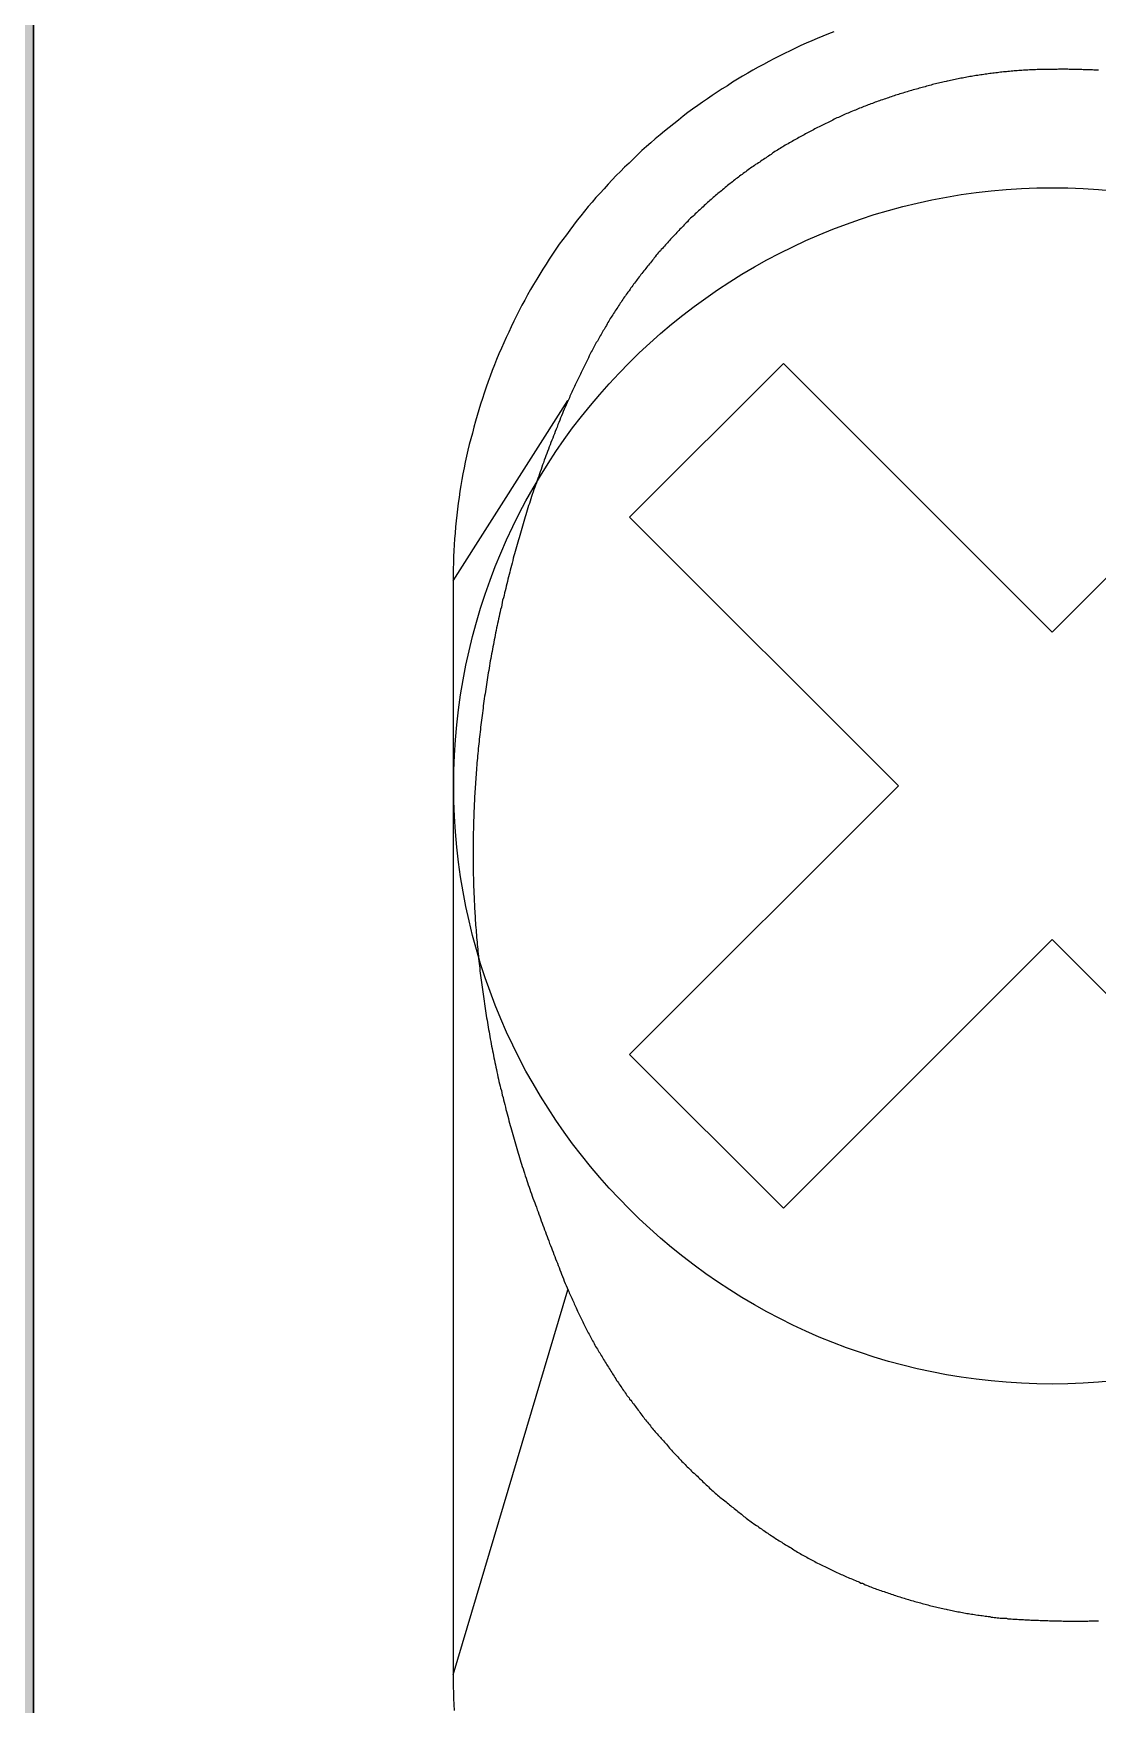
# Model space of a CAD drawing. Header units: millimetres. Extents: x 691 to 18605, y 670 to 10026.
# Drawn here: x 13514.71 to 13527, y 9720.45 to 9739.77 of the extents above; entities that cross this region are included whole.
import ezdxf

# ---------------------------------------------------------------- set-up
doc = ezdxf.new("R2010")
doc.units = ezdxf.units.MM

# ---------------------------------------------------------------- blocks, each defined once
blk = doc.blocks.new('BORNERA TIERRA')
at = {"true_color": 0x636466}
h = blk.add_hatch(color=251, dxfattribs=at)
h.dxf.hatch_style = 1
h.paths.add_polyline_path([(5, 0), (0, 0), (0, -3.3), (5, -3.3)])
h.paths.add_polyline_path([(5, -4.5579), (0, -4.5579), (0, -8.5394), (5, -8.5394)])
h.paths.add_polyline_path([(5, -9.4515), (0, -9.4515), (0, -11.0939, -0.414214), (3.7561, -14.85, -0.414214), (0, -18.6061), (0, -22.11), (4.29, -22.11), (4.29, -30.69), (0, -30.69), (0, -34.1939, -0.414214), (3.7561, -37.95, -0.414214), (0, -41.7061), (0, -43.3485), (5, -43.3485)])
h.paths.add_polyline_path([(5, -44.2606), (0, -44.2606), (0, -48.2421), (5, -48.2421)])
h.paths.add_polyline_path([(5, -49.5), (0, -49.5), (0, -52.8), (5, -52.8)])
at = {"color": 250, "linetype": 'Continuous'}
blk.add_line((5, 0), (5, -52.8), dxfattribs=at)
blk = doc.blocks.new('FRENO DE BORNERA')
at = {"color": 251, "linetype": 'Continuous', "true_color": 0x636466}
for p, q in [((-2.3527, -28.4936), (-1.9017, -27.7852)), ((-2.3527, -32.7917), (-1.9017, -31.2802))]:
    blk.add_line(p, q, dxfattribs=at)
at = {"color": 9, "linetype": 'Continuous', "true_color": 0xc7c8ca}
blk.add_line((-2.3527, -28.4936), (-2.3527, -32.7917), dxfattribs=at)
blk.add_lwpolyline([(-4, 0), (4, 0), (4, -45), (-4, -45)], close=True, dxfattribs=at)
at = {"color": 9, "true_color": 0xc7c8ca}
for points in [[(-2.3523, -32.7911), (-2.3523, -32.8149), (-2.3523, -32.8387), (-2.3509, -32.8625), (-2.3509, -32.885), (-2.3496, -32.9088), (-2.3483, -32.9326)], [(-0.8578, -26.3373), (-0.879, -26.3452), (-0.9015, -26.3545), (-0.9226, -26.3637), (-0.9438, -26.373), (-0.9663, -26.3823), (-0.9874, -26.3915), (-1.0086, -26.4021), (-1.0298, -26.4114), (-1.0509, -26.4219), (-1.0721, -26.4325), (-1.0932, -26.4431), (-1.1131, -26.4537), (-1.1342, -26.4656), (-1.1554, -26.4762), (-1.1752, -26.4881), (-1.1951, -26.5), (-1.2162, -26.5119), (-1.2361, -26.5238), (-1.2559, -26.5357), (-1.2757, -26.5489), (-1.2956, -26.5608), (-1.3154, -26.574), (-1.3353, -26.5873), (-1.3538, -26.6005), (-1.3736, -26.6137), (-1.3921, -26.6269), (-1.412, -26.6415), (-1.4305, -26.6547), (-1.449, -26.6692), (-1.4675, -26.6838), (-1.486, -26.6983), (-1.5045, -26.7129), (-1.5231, -26.7274), (-1.5402, -26.742), (-1.5588, -26.7579), (-1.576, -26.7737), (-1.5931, -26.7883), (-1.6117, -26.8041), (-1.6289, -26.82), (-1.6447, -26.8359), (-1.6619, -26.8531), (-1.6791, -26.8689), (-1.695, -26.8861), (-1.7122, -26.902), (-1.728, -26.9192), (-1.7439, -26.9364), (-1.7598, -26.9536), (-1.7756, -26.9708), (-1.7915, -26.988), (-1.8061, -27.0065), (-1.8219, -27.0237), (-1.8365, -27.0422), (-1.851, -27.0607), (-1.8656, -27.0779), (-1.8801, -27.0964), (-1.8947, -27.1163), (-1.9079, -27.1348), (-1.9211, -27.1533), (-1.9357, -27.1718), (-1.9489, -27.1916), (-1.9621, -27.2115), (-1.9753, -27.23), (-1.9872, -27.2498), (-2.0005, -27.2697), (-2.0124, -27.2895), (-2.0243, -27.3093), (-2.0362, -27.3305), (-2.0481, -27.3503), (-2.06, -27.3702), (-2.0706, -27.3913), (-2.0825, -27.4112), (-2.093, -27.4323), (-2.1036, -27.4535), (-2.1142, -27.4746), (-2.1248, -27.4958), (-2.134, -27.517), (-2.1446, -27.5381), (-2.1539, -27.5593), (-2.1631, -27.5804), (-2.1724, -27.6029), (-2.1817, -27.6241), (-2.1896, -27.6453), (-2.1988, -27.6677), (-2.2068, -27.6902), (-2.2147, -27.7114), (-2.2227, -27.7339), (-2.2306, -27.7563), (-2.2372, -27.7775), (-2.2451, -27.8), (-2.2517, -27.8225), (-2.2584, -27.8449), (-2.265, -27.8674), (-2.2716, -27.8899), (-2.2769, -27.9137), (-2.2835, -27.9362), (-2.2888, -27.9587), (-2.2941, -27.9812), (-2.2994, -28.005), (-2.3046, -28.0275), (-2.3086, -28.0499), (-2.3139, -28.0737), (-2.3179, -28.0962), (-2.3218, -28.12), (-2.3258, -28.1425), (-2.3285, -28.1663), (-2.3324, -28.1888), (-2.3351, -28.2126), (-2.3377, -28.2364), (-2.3404, -28.2589), (-2.343, -28.2827), (-2.3443, -28.3065), (-2.347, -28.329), (-2.3483, -28.3528), (-2.3496, -28.3766), (-2.3509, -28.3991), (-2.3509, -28.4229), (-2.3523, -28.4467), (-2.3523, -28.4705), (-2.3523, -28.493)]]:
    blk.add_lwpolyline(points, dxfattribs=at)
at = {"color": 252, "true_color": 0x939598}
blk.add_lwpolyline([(0, -29.9036), (1.0556, -30.9592), (1.6594, -30.3554), (0.6038, -29.2998), (1.6594, -28.2442), (1.0556, -27.6405), (0, -28.6961), (-1.0556, -27.6405), (-1.6594, -28.2442), (-0.6038, -29.2998), (-1.6594, -30.3554), (-1.0556, -30.9592)], close=True, dxfattribs=at)
at = {"color": 251, "true_color": 0x636466}
for points in [[(0.0613, -26.4841, 0), (0.0547, -26.4841, 0), (0.0494, -26.4841, 0), (0.0428, -26.4841, 0), (0.0362, -26.4841, 0), (0.0309, -26.4841, 0), (0.0243, -26.4841, 0), (0.019, -26.4854, 0), (0.0124, -26.4854, 0), (0.0071, -26.4854, 0), (0.0005, -26.4854, 0), (-0.0048, -26.4854, 0), (-0.0114, -26.4854, 0), (-0.018, -26.4854, 0), (-0.0233, -26.4854, 0), (-0.0299, -26.4854, 0), (-0.0352, -26.4854, 0), (-0.0419, -26.4854, 0), (-0.0471, -26.4854, 0), (-0.0538, -26.4854, 0), (-0.059, -26.4854, 0), (-0.0657, -26.4867, 0), (-0.0723, -26.4867, 0), (-0.0776, -26.4867, 0), (-0.0842, -26.4867, 0), (-0.0895, -26.4867, 0), (-0.0961, -26.4881, 0), (-0.1014, -26.4881, 0), (-0.108, -26.4881, 0), (-0.1133, -26.4881, 0), (-0.1199, -26.4894, 0), (-0.1252, -26.4894, 0), (-0.1318, -26.4894, 0), (-0.1384, -26.4907, 0), (-0.1437, -26.4907, 0), (-0.1503, -26.4907, 0), (-0.1556, -26.492, 0), (-0.1622, -26.492, 0), (-0.1675, -26.4934, 0), (-0.1741, -26.4934, 0), (-0.1794, -26.4947, 0), (-0.186, -26.4947, 0), (-0.1913, -26.4947, 0), (-0.1979, -26.496, 0), (-0.2032, -26.496, 0), (-0.2098, -26.4973, 0), (-0.2151, -26.4986, 0), (-0.2217, -26.4986, 0), (-0.2283, -26.5, 0), (-0.2336, -26.5, 0), (-0.2402, -26.5013, 0), (-0.2455, -26.5013, 0), (-0.2521, -26.5026, 0), (-0.2574, -26.5039, 0), (-0.264, -26.5039, 0), (-0.2693, -26.5053, 0), (-0.2759, -26.5066, 0), (-0.2812, -26.5066, 0), (-0.2878, -26.5079, 0), (-0.2931, -26.5092, 0), (-0.2997, -26.5092, 0), (-0.305, -26.5105, 0), (-0.3116, -26.5119, 0), (-0.3169, -26.5132, 0), (-0.3235, -26.5132, 0), (-0.3288, -26.5145, 0), (-0.3354, -26.5158, 0), (-0.3407, -26.5172, 0), (-0.3473, -26.5185, 0), (-0.3526, -26.5198, 0), (-0.3593, -26.5198, 0), (-0.3645, -26.5211, 0), (-0.3698, -26.5224, 0), (-0.3764, -26.5238, 0), (-0.3817, -26.5251, 0), (-0.3883, -26.5264, 0), (-0.3936, -26.5277, 0), (-0.4002, -26.5291, 0), (-0.4055, -26.5304, 0), (-0.4122, -26.5317, 0), (-0.4174, -26.533, 0), (-0.4241, -26.5344, 0), (-0.4293, -26.5357, 0), (-0.4346, -26.537, 0), (-0.4412, -26.5383, 0), (-0.4465, -26.5396, 0), (-0.4531, -26.541, 0), (-0.4584, -26.5423, 0), (-0.4651, -26.5436, 0), (-0.4703, -26.5449, 0), (-0.4756, -26.5463, 0), (-0.4822, -26.5476, 0), (-0.4875, -26.5489, 0), (-0.4941, -26.5502, 0), (-0.4994, -26.5529, 0), (-0.506, -26.5542, 0), (-0.5113, -26.5555, 0), (-0.5166, -26.5568, 0), (-0.5232, -26.5582, 0), (-0.5285, -26.5608, 0), (-0.5338, -26.5621, 0), (-0.5404, -26.5634, 0), (-0.5457, -26.5648, 0), (-0.5523, -26.5674, 0), (-0.5576, -26.5687, 0), (-0.5629, -26.5701, 0), (-0.5695, -26.5727, 0), (-0.5748, -26.574, 0), (-0.5801, -26.5753, 0), (-0.5867, -26.578, 0), (-0.592, -26.5793, 0), (-0.5986, -26.5806, 0), (-0.6039, -26.5833, 0), (-0.6092, -26.5846, 0), (-0.6158, -26.5859, 0), (-0.6211, -26.5886, 0), (-0.6264, -26.5899, 0), (-0.633, -26.5925, 0), (-0.6383, -26.5939, 0), (-0.6436, -26.5965, 0), (-0.6489, -26.5978, 0), (-0.6555, -26.6005, 0), (-0.6608, -26.6018, 0), (-0.6661, -26.6044, 0), (-0.6727, -26.6058, 0), (-0.678, -26.6084, 0), (-0.6833, -26.6097, 0), (-0.6899, -26.6124, 0), (-0.6952, -26.6137, 0), (-0.7005, -26.6163, 0), (-0.7057, -26.619, 0), (-0.7124, -26.6203, 0), (-0.7176, -26.623, 0), (-0.7229, -26.6243, 0), (-0.7282, -26.6269, 0), (-0.7348, -26.6296, 0), (-0.7401, -26.6309, 0), (-0.7454, -26.6335, 0), (-0.7507, -26.6362, 0), (-0.7573, -26.6375, 0), (-0.7626, -26.6402, 0), (-0.7679, -26.6428, 0), (-0.7732, -26.6454, 0), (-0.7785, -26.6468, 0), (-0.7851, -26.6494, 0), (-0.7904, -26.6521, 0), (-0.7957, -26.6547, 0), (-0.801, -26.6573, 0), (-0.8063, -26.6587, 0), (-0.8129, -26.6613, 0), (-0.8182, -26.664, 0), (-0.8234, -26.6666, 0), (-0.8287, -26.6692, 0), (-0.834, -26.6719, 0), (-0.8393, -26.6745, 0), (-0.8459, -26.6759, 0), (-0.8512, -26.6785, 0), (-0.8565, -26.6811, 0), (-0.8618, -26.6838, 0), (-0.8671, -26.6864, 0), (-0.8724, -26.6891, 0), (-0.8777, -26.6917, 0), (-0.883, -26.6944, 0), (-0.8896, -26.697, 0), (-0.8949, -26.6997, 0), (-0.9002, -26.7023, 0), (-0.9054, -26.705, 0), (-0.9107, -26.7076, 0), (-0.916, -26.7102, 0), (-0.9213, -26.7129, 0), (-0.9266, -26.7155, 0), (-0.9319, -26.7182, 0), (-0.9372, -26.7221, 0), (-0.9425, -26.7248, 0), (-0.9478, -26.7274, 0), (-0.9531, -26.7301, 0), (-0.9583, -26.7327, 0), (-0.9636, -26.7354, 0), (-0.9689, -26.738, 0), (-0.9742, -26.742, 0), (-0.9795, -26.7446, 0), (-0.9848, -26.7473, 0), (-0.9901, -26.7499, 0), (-0.9954, -26.7526, 0), (-1.0007, -26.7565, 0), (-1.006, -26.7592, 0), (-1.0112, -26.7618, 0), (-1.0165, -26.7645, 0), (-1.0218, -26.7684, 0), (-1.0271, -26.7711, 0), (-1.0324, -26.7737, 0), (-1.0377, -26.7777, 0), (-1.043, -26.7803, 0), (-1.0483, -26.783, 0), (-1.0536, -26.7869, 0), (-1.0575, -26.7896, 0), (-1.0628, -26.7922, 0), (-1.0681, -26.7962, 0), (-1.0734, -26.7989, 0), (-1.0787, -26.8028, 0), (-1.084, -26.8055, 0), (-1.0893, -26.8081, 0), (-1.0946, -26.8121, 0), (-1.0985, -26.8147, 0), (-1.1038, -26.8187, 0), (-1.1091, -26.8213, 0), (-1.1144, -26.8253, 0), (-1.1197, -26.8279, 0), (-1.1237, -26.8319, 0), (-1.1289, -26.8346, 0), (-1.1342, -26.8385, 0), (-1.1395, -26.8412, 0), (-1.1448, -26.8451, 0), (-1.1488, -26.8491, 0), (-1.1541, -26.8518, 0), (-1.1594, -26.8557, 0), (-1.1647, -26.8584, 0), (-1.1686, -26.8623, 0), (-1.1739, -26.8663, 0), (-1.1792, -26.8689, 0), (-1.1845, -26.8729, 0), (-1.1885, -26.8756, 0), (-1.1937, -26.8795, 0), (-1.199, -26.8835, 0), (-1.203, -26.8875, 0), (-1.2083, -26.8901, 0), (-1.2136, -26.8941, 0), (-1.2176, -26.898, 0), (-1.2228, -26.9007, 0), (-1.2281, -26.9047, 0), (-1.2321, -26.9086, 0), (-1.2374, -26.9126, 0), (-1.2427, -26.9152, 0), (-1.2466, -26.9192, 0), (-1.2519, -26.9232, 0), (-1.2559, -26.9271, 0), (-1.2612, -26.9311, 0), (-1.2652, -26.9337, 0), (-1.2705, -26.9377, 0), (-1.2757, -26.9417, 0), (-1.2797, -26.9456, 0), (-1.285, -26.9496, 0), (-1.289, -26.9536, 0), (-1.2943, -26.9576, 0), (-1.2982, -26.9615, 0), (-1.3035, -26.9655, 0), (-1.3075, -26.9681, 0), (-1.3128, -26.9721, 0), (-1.3167, -26.9761, 0), (-1.322, -26.98, 0), (-1.326, -26.984, 0), (-1.3313, -26.988, 0), (-1.3353, -26.9919, 0), (-1.3392, -26.9959, 0), (-1.3445, -26.9999, 0), (-1.3485, -27.0038, 0), (-1.3538, -27.0078, 0), (-1.3577, -27.0118, 0), (-1.3617, -27.0157, 0), (-1.367, -27.0197, 0), (-1.371, -27.025, 0), (-1.3763, -27.029, 0), (-1.3802, -27.0329, 0), (-1.3842, -27.0369, 0), (-1.3895, -27.0409, 0), (-1.3934, -27.0448, 0), (-1.3974, -27.0488, 0), (-1.4027, -27.0528, 0), (-1.4067, -27.0581, 0), (-1.4106, -27.062, 0), (-1.4146, -27.066, 0), (-1.4199, -27.07, 0), (-1.4239, -27.0739, 0), (-1.4278, -27.0779, 0), (-1.4318, -27.0832, 0), (-1.4371, -27.0872, 0), (-1.4411, -27.0911, 0), (-1.445, -27.0951, 0), (-1.449, -27.1004, 0), (-1.453, -27.1043, 0), (-1.4569, -27.1083, 0), (-1.4622, -27.1123, 0), (-1.4662, -27.1176, 0), (-1.4702, -27.1215, 0), (-1.4741, -27.1255, 0), (-1.4781, -27.1308, 0), (-1.4821, -27.1348, 0), (-1.486, -27.1387, 0), (-1.4913, -27.144, 0), (-1.4953, -27.148, 0), (-1.4992, -27.152, 0), (-1.5032, -27.1572, 0), (-1.5072, -27.1612, 0), (-1.5111, -27.1665, 0), (-1.5151, -27.1705, 0), (-1.5191, -27.1744, 0), (-1.5231, -27.1797, 0), (-1.527, -27.1837, 0), (-1.531, -27.189, 0), (-1.535, -27.193, 0), (-1.5389, -27.1982, 0), (-1.5429, -27.2022, 0), (-1.5469, -27.2062, 0), (-1.5508, -27.2115, 0), (-1.5548, -27.2154, 0), (-1.5588, -27.2207, 0), (-1.5627, -27.2247, 0), (-1.5654, -27.23, 0), (-1.5693, -27.234, 0), (-1.5733, -27.2392, 0), (-1.5773, -27.2445, 0), (-1.5812, -27.2485, 0), (-1.5852, -27.2538, 0), (-1.5892, -27.2578, 0), (-1.5931, -27.263, 0), (-1.5958, -27.267, 0), (-1.5998, -27.2723, 0), (-1.6037, -27.2763, 0), (-1.6077, -27.2816, 0), (-1.6117, -27.2869, 0), (-1.6156, -27.2908, 0), (-1.6183, -27.2961, 0), (-1.6222, -27.3001, 0), (-1.6262, -27.3054, 0), (-1.6302, -27.3107, 0), (-1.6328, -27.3146, 0), (-1.6368, -27.3199, 0), (-1.6408, -27.3252, 0), (-1.6447, -27.3292, 0), (-1.6474, -27.3345, 0), (-1.6513, -27.3398, 0), (-1.6553, -27.3437, 0), (-1.6579, -27.349, 0), (-1.6619, -27.3543, 0), (-1.6659, -27.3596, 0), (-1.6685, -27.3636, 0), (-1.6725, -27.3688, 0), (-1.6751, -27.3741, 0), (-1.6791, -27.3781, 0), (-1.6831, -27.3834, 0), (-1.6857, -27.3887, 0), (-1.6897, -27.394, 0), (-1.6923, -27.3993, 0), (-1.6963, -27.4032, 0), (-1.6989, -27.4085, 0), (-1.7029, -27.4138, 0), (-1.7056, -27.4191, 0), (-1.7095, -27.4244, 0), (-1.7122, -27.4284, 0), (-1.7161, -27.4337, 0), (-1.7188, -27.4389, 0), (-1.7227, -27.4442, 0), (-1.7254, -27.4495, 0), (-1.7294, -27.4548, 0), (-1.732, -27.4588, 0), (-1.736, -27.4641, 0), (-1.7386, -27.4694, 0), (-1.7413, -27.4746, 0), (-1.7452, -27.4799, 0), (-1.7479, -27.4852, 0), (-1.7505, -27.4905, 0), (-1.7545, -27.4958, 0), (-1.7571, -27.5011, 0), (-1.7598, -27.5064, 0), (-1.7637, -27.5104, 0), (-1.7664, -27.5156, 0), (-1.769, -27.5209, 0), (-1.7717, -27.5262, 0), (-1.7756, -27.5315, 0), (-1.7783, -27.5368, 0), (-1.7809, -27.5421, 0), (-1.7836, -27.5474, 0), (-1.7862, -27.5527, 0), (-1.7902, -27.558, 0), (-1.7928, -27.5633, 0), (-1.7955, -27.5685, 0), (-1.7981, -27.5738, 0), (-1.8008, -27.5791, 0), (-1.8034, -27.5844, 0), (-1.8061, -27.5897, 0), (-1.81, -27.595, 0), (-1.8127, -27.6003, 0), (-1.8153, -27.6056, 0), (-1.818, -27.6109, 0), (-1.8206, -27.6175, 0), (-1.8233, -27.6228, 0), (-1.8259, -27.6281, 0), (-1.8285, -27.6333, 0), (-1.8312, -27.6386, 0), (-1.8338, -27.6439, 0), (-1.8365, -27.6492, 0), (-1.8391, -27.6545, 0), (-1.8418, -27.6598, 0), (-1.8444, -27.6651, 0), (-1.8471, -27.6704, 0), (-1.8497, -27.6757, 0), (-1.8524, -27.6823, 0), (-1.855, -27.6876, 0), (-1.8576, -27.6929, 0), (-1.8603, -27.6982, 0), (-1.8629, -27.7034, 0), (-1.8656, -27.7087, 0), (-1.8682, -27.714, 0), (-1.8709, -27.7193, 0), (-1.8735, -27.7246, 0), (-1.8762, -27.7312, 0), (-1.8788, -27.7365, 0), (-1.8814, -27.7418, 0), (-1.8841, -27.7471, 0), (-1.8867, -27.7524, 0), (-1.8894, -27.7577, 0), (-1.892, -27.763, 0), (-1.8947, -27.7682, 0), (-1.896, -27.7749, 0), (-1.8986, -27.7801, 0), (-1.9013, -27.7854, 0)], [(0.1817, -26.4881, 0), (0.175, -26.4881, 0), (0.1697, -26.4881, 0), (0.1631, -26.4881, 0), (0.1578, -26.4867, 0), (0.1512, -26.4867, 0), (0.1459, -26.4867, 0), (0.1393, -26.4867, 0), (0.1327, -26.4867, 0), (0.1274, -26.4867, 0), (0.1208, -26.4867, 0), (0.1155, -26.4854, 0), (0.1089, -26.4854, 0), (0.1036, -26.4854, 0), (0.097, -26.4854, 0), (0.0904, -26.4854, 0), (0.0851, -26.4854, 0), (0.0785, -26.4854, 0), (0.0732, -26.4854, 0), (0.0666, -26.4854, 0), (0.0613, -26.4841, 0)], [(-1.9013, -27.7854, 0), (-1.9053, -27.7934, 0), (-1.9092, -27.8026, 0), (-1.9119, -27.8119, 0), (-1.9158, -27.8198, 0), (-1.9198, -27.8291, 0), (-1.9224, -27.837, 0), (-1.9264, -27.8463, 0), (-1.9304, -27.8542, 0), (-1.933, -27.8635, 0), (-1.937, -27.8727, 0), (-1.941, -27.8807, 0), (-1.9436, -27.8899, 0), (-1.9476, -27.8978, 0), (-1.9515, -27.9071, 0), (-1.9542, -27.9164, 0), (-1.9582, -27.9243, 0), (-1.9608, -27.9336, 0), (-1.9648, -27.9415, 0), (-1.9687, -27.9507, 0), (-1.9714, -27.96, 0), (-1.9753, -27.9679, 0), (-1.978, -27.9772, 0), (-1.982, -27.9865, 0), (-1.9846, -27.9944, 0), (-1.9886, -28.0036, 0), (-1.9912, -28.0116, 0), (-1.9952, -28.0208, 0), (-1.9978, -28.0301, 0), (-2.0018, -28.038, 0), (-2.0044, -28.0473, 0), (-2.0071, -28.0565, 0), (-2.0111, -28.0658, 0), (-2.0137, -28.0737, 0), (-2.0163, -28.083, 0), (-2.0203, -28.0923, 0), (-2.023, -28.1002, 0), (-2.0256, -28.1094, 0), (-2.0296, -28.1187, 0), (-2.0322, -28.1266, 0), (-2.0349, -28.1359, 0), (-2.0375, -28.1452, 0), (-2.0415, -28.1544, 0), (-2.0441, -28.1623, 0), (-2.0468, -28.1716, 0), (-2.0494, -28.1809, 0), (-2.0521, -28.1901, 0), (-2.056, -28.1981, 0), (-2.0587, -28.2073, 0), (-2.0613, -28.2166, 0), (-2.064, -28.2258, 0), (-2.0666, -28.2351, 0), (-2.0692, -28.243, 0), (-2.0719, -28.2523, 0), (-2.0745, -28.2615, 0), (-2.0772, -28.2708, 0), (-2.0798, -28.2801, 0), (-2.0825, -28.288, 0), (-2.0851, -28.2972, 0), (-2.0878, -28.3065, 0), (-2.0904, -28.3158, 0), (-2.093, -28.325, 0), (-2.0957, -28.333, 0), (-2.0983, -28.3422, 0), (-2.101, -28.3515, 0), (-2.1036, -28.3607, 0), (-2.1063, -28.37, 0), (-2.1089, -28.3792, 0), (-2.1116, -28.3885, 0), (-2.1142, -28.3964, 0), (-2.1169, -28.4057, 0), (-2.1182, -28.4149, 0), (-2.1208, -28.4242, 0), (-2.1235, -28.4335, 0), (-2.1261, -28.4427, 0), (-2.1288, -28.452, 0), (-2.1301, -28.4599, 0), (-2.1327, -28.4692, 0), (-2.1354, -28.4784, 0), (-2.138, -28.4877, 0), (-2.1393, -28.4969, 0), (-2.142, -28.5062, 0), (-2.1446, -28.5155, 0), (-2.1459, -28.5247, 0), (-2.1486, -28.534, 0), (-2.1512, -28.5419, 0), (-2.1526, -28.5512, 0), (-2.1552, -28.5604, 0), (-2.1579, -28.5697, 0), (-2.1592, -28.5789, 0), (-2.1618, -28.5882, 0), (-2.1631, -28.5975, 0), (-2.1658, -28.6067, 0), (-2.1671, -28.616, 0), (-2.1698, -28.6252, 0), (-2.1711, -28.6345, 0), (-2.1737, -28.6437, 0), (-2.175, -28.653, 0), (-2.1777, -28.6623, 0), (-2.179, -28.6702, 0), (-2.1817, -28.6794, 0), (-2.183, -28.6887, 0), (-2.1856, -28.698, 0), (-2.1869, -28.7072, 0), (-2.1883, -28.7165, 0), (-2.1909, -28.7257, 0), (-2.1922, -28.735, 0), (-2.1936, -28.7442, 0), (-2.1962, -28.7535, 0), (-2.1975, -28.7628, 0), (-2.1988, -28.772, 0), (-2.2015, -28.7813, 0), (-2.2028, -28.7905, 0), (-2.2041, -28.7998, 0), (-2.2068, -28.8091, 0), (-2.2081, -28.8183, 0), (-2.2094, -28.8276, 0), (-2.2108, -28.8368, 0), (-2.2121, -28.8461, 0), (-2.2147, -28.8553, 0), (-2.216, -28.8646, 0), (-2.2174, -28.8739, 0), (-2.2187, -28.8831, 0), (-2.22, -28.8924, 0), (-2.2213, -28.9016, 0), (-2.2227, -28.9109, 0), (-2.224, -28.9201, 0), (-2.2253, -28.9294, 0), (-2.2266, -28.9387, 0), (-2.2293, -28.9479, 0), (-2.2306, -28.9572, 0), (-2.2319, -28.9664, 0), (-2.2332, -28.9757, 0), (-2.2346, -28.9849, 0), (-2.2346, -28.9942, 0), (-2.2359, -29.0035, 0), (-2.2372, -29.014, 0), (-2.2385, -29.0233, 0), (-2.2398, -29.0326, 0), (-2.2412, -29.0418, 0), (-2.2425, -29.0511, 0), (-2.2438, -29.0603, 0), (-2.2451, -29.0696, 0), (-2.2451, -29.0788, 0), (-2.2465, -29.0881, 0), (-2.2478, -29.0974, 0), (-2.2491, -29.1066, 0), (-2.2504, -29.1159, 0), (-2.2504, -29.1251, 0), (-2.2517, -29.1344, 0), (-2.2531, -29.1436, 0), (-2.2544, -29.1529, 0), (-2.2544, -29.1622, 0), (-2.2557, -29.1727, 0), (-2.257, -29.182, 0), (-2.257, -29.1913, 0), (-2.2584, -29.2005, 0), (-2.2597, -29.2098, 0), (-2.2597, -29.219, 0), (-2.261, -29.2283, 0), (-2.261, -29.2375, 0), (-2.2623, -29.2468, 0), (-2.2623, -29.2561, 0), (-2.2637, -29.2653, 0), (-2.2637, -29.2746, 0), (-2.265, -29.2838, 0), (-2.265, -29.2944, 0), (-2.2663, -29.3037, 0), (-2.2663, -29.3129, 0), (-2.2676, -29.3222, 0), (-2.2676, -29.3314, 0), (-2.2689, -29.3407, 0), (-2.2689, -29.35, 0), (-2.2689, -29.3592, 0), (-2.2703, -29.3685, 0), (-2.2703, -29.3777, 0), (-2.2703, -29.3883, 0), (-2.2716, -29.3976, 0), (-2.2716, -29.4068, 0), (-2.2716, -29.4161, 0), (-2.2716, -29.4253, 0), (-2.2729, -29.4346, 0), (-2.2729, -29.4439, 0), (-2.2729, -29.4531, 0), (-2.2729, -29.4624, 0), (-2.2729, -29.4716, 0), (-2.2742, -29.4822, 0), (-2.2742, -29.4915, 0), (-2.2742, -29.5007, 0), (-2.2742, -29.51, 0), (-2.2742, -29.5192, 0), (-2.2742, -29.5285, 0), (-2.2742, -29.5377, 0), (-2.2742, -29.547, 0), (-2.2742, -29.5563, 0), (-2.2742, -29.5655, 0), (-2.2742, -29.5761, 0), (-2.2742, -29.5854, 0), (-2.2742, -29.5946, 0), (-2.2742, -29.6039, 0), (-2.2742, -29.6131, 0), (-2.2742, -29.6224, 0), (-2.2742, -29.6316, 0), (-2.2742, -29.6409, 0), (-2.2742, -29.6502, 0), (-2.2729, -29.6607, 0), (-2.2729, -29.67, 0), (-2.2729, -29.6793, 0), (-2.2729, -29.6885, 0), (-2.2729, -29.6978, 0), (-2.2716, -29.707, 0), (-2.2716, -29.7163, 0), (-2.2716, -29.7255, 0), (-2.2703, -29.7348, 0), (-2.2703, -29.7441, 0), (-2.2703, -29.7546, 0), (-2.2689, -29.7639, 0), (-2.2689, -29.7732, 0), (-2.2689, -29.7824, 0), (-2.2676, -29.7917, 0), (-2.2676, -29.8009, 0), (-2.2663, -29.8102, 0), (-2.2663, -29.8194, 0), (-2.2663, -29.8287, 0), (-2.265, -29.838, 0), (-2.265, -29.8472, 0), (-2.2637, -29.8565, 0), (-2.2623, -29.8671, 0), (-2.2623, -29.8763, 0), (-2.261, -29.8856, 0), (-2.261, -29.8948, 0), (-2.2597, -29.9041, 0), (-2.2584, -29.9133, 0), (-2.2584, -29.9226, 0), (-2.257, -29.9319, 0), (-2.2557, -29.9411, 0), (-2.2557, -29.9504, 0), (-2.2544, -29.9596, 0), (-2.2531, -29.9689, 0), (-2.2531, -29.9781, 0), (-2.2517, -29.9887, 0), (-2.2504, -29.998, 0), (-2.2491, -30.0072, 0), (-2.2478, -30.0165, 0), (-2.2478, -30.0258, 0), (-2.2465, -30.035, 0), (-2.2451, -30.0443, 0), (-2.2438, -30.0535, 0), (-2.2425, -30.0628, 0), (-2.2412, -30.072, 0), (-2.2398, -30.0813, 0), (-2.2385, -30.0906, 0), (-2.2372, -30.0998, 0), (-2.2359, -30.1091, 0), (-2.2346, -30.1183, 0), (-2.2332, -30.1276, 0), (-2.2319, -30.1368, 0), (-2.2306, -30.1461, 0), (-2.2293, -30.1554, 0), (-2.2279, -30.1646, 0), (-2.2266, -30.1739, 0), (-2.2253, -30.1831, 0), (-2.224, -30.1924, 0), (-2.2227, -30.2016, 0), (-2.2213, -30.2109, 0), (-2.2187, -30.2202, 0), (-2.2174, -30.2294, 0), (-2.216, -30.2387, 0), (-2.2147, -30.2479, 0), (-2.2134, -30.2572, 0), (-2.2108, -30.2664, 0), (-2.2094, -30.2757, 0), (-2.2081, -30.285, 0), (-2.2068, -30.2942, 0), (-2.2041, -30.3035, 0), (-2.2028, -30.3127, 0), (-2.2015, -30.322, 0), (-2.1988, -30.3312, 0), (-2.1975, -30.3405, 0), (-2.1949, -30.3498, 0), (-2.1936, -30.359, 0), (-2.1922, -30.3683, 0), (-2.1896, -30.3775, 0), (-2.1883, -30.3868, 0), (-2.1856, -30.3961, 0), (-2.1843, -30.4053, 0), (-2.1817, -30.4146, 0), (-2.1803, -30.4238, 0), (-2.1777, -30.4331, 0), (-2.1764, -30.4423, 0), (-2.1737, -30.4516, 0), (-2.1724, -30.4609, 0), (-2.1698, -30.4701, 0), (-2.1671, -30.4794, 0), (-2.1658, -30.4873, 0), (-2.1631, -30.4966, 0), (-2.1618, -30.5058, 0), (-2.1592, -30.5151, 0), (-2.1565, -30.5243, 0), (-2.1552, -30.5336, 0), (-2.1526, -30.5428, 0), (-2.1499, -30.5521, 0), (-2.1473, -30.5614, 0), (-2.1459, -30.5706, 0), (-2.1433, -30.5786, 0), (-2.1407, -30.5878, 0), (-2.138, -30.5971, 0), (-2.1354, -30.6063, 0), (-2.134, -30.6156, 0), (-2.1314, -30.6248, 0), (-2.1288, -30.6341, 0), (-2.1261, -30.642, 0), (-2.1235, -30.6513, 0), (-2.1208, -30.6606, 0), (-2.1182, -30.6698, 0), (-2.1155, -30.6791, 0), (-2.1129, -30.6883, 0), (-2.1102, -30.6963, 0), (-2.1076, -30.7055, 0), (-2.105, -30.7148, 0), (-2.1023, -30.724, 0), (-2.0997, -30.7333, 0), (-2.097, -30.7425, 0), (-2.0944, -30.7505, 0), (-2.0917, -30.7597, 0), (-2.0891, -30.769, 0), (-2.0864, -30.7783, 0), (-2.0838, -30.7862, 0), (-2.0811, -30.7954, 0), (-2.0772, -30.8047, 0), (-2.0745, -30.814, 0), (-2.0719, -30.8219, 0), (-2.0692, -30.8312, 0), (-2.0653, -30.8404, 0), (-2.0626, -30.8497, 0), (-2.06, -30.8576, 0), (-2.0573, -30.8669, 0), (-2.0534, -30.8761, 0), (-2.0507, -30.8841, 0), (-2.0481, -30.8933, 0), (-2.0441, -30.9026, 0), (-2.0415, -30.9118, 0), (-2.0388, -30.9198, 0), (-2.0349, -30.929, 0), (-2.0322, -30.9383, 0), (-2.0296, -30.9462, 0), (-2.0256, -30.9555, 0), (-2.023, -30.9647, 0), (-2.019, -30.9727, 0), (-2.0163, -30.9819, 0), (-2.0124, -30.9912, 0), (-2.0097, -30.9991, 0), (-2.0071, -31.0084, 0), (-2.0031, -31.0176, 0), (-2.0005, -31.0256, 0), (-1.9965, -31.0348, 0), (-1.9939, -31.0441, 0), (-1.9899, -31.052, 0), (-1.9872, -31.0613, 0), (-1.9833, -31.0705, 0), (-1.9806, -31.0785, 0), (-1.9767, -31.0877, 0), (-1.974, -31.097, 0), (-1.9701, -31.1049, 0), (-1.9661, -31.1142, 0), (-1.9634, -31.1221, 0), (-1.9595, -31.1314, 0), (-1.9568, -31.1406, 0), (-1.9529, -31.1486, 0), (-1.9502, -31.1578, 0), (-1.9463, -31.1671, 0), (-1.9423, -31.175, 0), (-1.9396, -31.1843, 0), (-1.9357, -31.1922, 0), (-1.933, -31.2015, 0), (-1.9291, -31.2107, 0), (-1.9264, -31.2186, 0), (-1.9224, -31.2279, 0), (-1.9185, -31.2358, 0), (-1.9158, -31.2451, 0), (-1.9119, -31.2544, 0), (-1.9092, -31.2623, 0), (-1.9053, -31.2715, 0), (-1.9013, -31.2808, 0)], [(-1.9013, -31.2808, 0), (-1.8986, -31.2861, 0), (-1.8973, -31.2914, 0), (-1.8947, -31.2967, 0), (-1.892, -31.302, 0), (-1.8894, -31.3073, 0), (-1.8867, -31.3125, 0), (-1.8841, -31.3192, 0), (-1.8814, -31.3244, 0), (-1.8788, -31.3297, 0), (-1.8775, -31.335, 0), (-1.8748, -31.3403, 0), (-1.8722, -31.3456, 0), (-1.8695, -31.3509, 0), (-1.8669, -31.3575, 0), (-1.8643, -31.3628, 0), (-1.8616, -31.3681, 0), (-1.859, -31.3734, 0), (-1.8563, -31.3787, 0), (-1.8537, -31.384, 0), (-1.851, -31.3892, 0), (-1.8484, -31.3945, 0), (-1.8457, -31.3998, 0), (-1.8431, -31.4051, 0), (-1.8405, -31.4117, 0), (-1.8378, -31.417, 0), (-1.8352, -31.4223, 0), (-1.8325, -31.4276, 0), (-1.8299, -31.4329, 0), (-1.8272, -31.4382, 0), (-1.8246, -31.4435, 0), (-1.8219, -31.4488, 0), (-1.818, -31.4541, 0), (-1.8153, -31.4593, 0), (-1.8127, -31.4646, 0), (-1.81, -31.4699, 0), (-1.8074, -31.4752, 0), (-1.8047, -31.4805, 0), (-1.8008, -31.4858, 0), (-1.7981, -31.4911, 0), (-1.7955, -31.4964, 0), (-1.7928, -31.5017, 0), (-1.7889, -31.507, 0), (-1.7862, -31.5122, 0), (-1.7836, -31.5175, 0), (-1.7809, -31.5228, 0), (-1.777, -31.5268, 0), (-1.7743, -31.5321, 0), (-1.7717, -31.5374, 0), (-1.7677, -31.5427, 0), (-1.7651, -31.5479, 0), (-1.7624, -31.5532, 0), (-1.7585, -31.5585, 0), (-1.7558, -31.5638, 0), (-1.7518, -31.5691, 0), (-1.7492, -31.5744, 0), (-1.7466, -31.5784, 0), (-1.7426, -31.5837, 0), (-1.7399, -31.5889, 0), (-1.736, -31.5942, 0), (-1.7333, -31.5995, 0), (-1.7294, -31.6048, 0), (-1.7267, -31.6101, 0), (-1.7241, -31.6141, 0), (-1.7201, -31.6194, 0), (-1.7175, -31.6247, 0), (-1.7135, -31.6299, 0), (-1.7108, -31.6352, 0), (-1.7069, -31.6392, 0), (-1.7029, -31.6445, 0), (-1.7003, -31.6498, 0), (-1.6963, -31.6551, 0), (-1.6937, -31.659, 0), (-1.6897, -31.6643, 0), (-1.687, -31.6696, 0), (-1.6831, -31.6749, 0), (-1.6791, -31.6789, 0), (-1.6765, -31.6842, 0), (-1.6725, -31.6895, 0), (-1.6698, -31.6947, 0), (-1.6659, -31.6987, 0), (-1.6619, -31.704, 0), (-1.6593, -31.7093, 0), (-1.6553, -31.7133, 0), (-1.6513, -31.7186, 0), (-1.6487, -31.7238, 0), (-1.6447, -31.7278, 0), (-1.6408, -31.7331, 0), (-1.6368, -31.7384, 0), (-1.6341, -31.7424, 0), (-1.6302, -31.7476, 0), (-1.6262, -31.7529, 0), (-1.6222, -31.7569, 0), (-1.6196, -31.7622, 0), (-1.6156, -31.7662, 0), (-1.6117, -31.7715, 0), (-1.6077, -31.7767, 0), (-1.6037, -31.7807, 0), (-1.6011, -31.786, 0), (-1.5971, -31.79, 0), (-1.5931, -31.7953, 0), (-1.5892, -31.7992, 0), (-1.5852, -31.8045, 0), (-1.5812, -31.8085, 0), (-1.5773, -31.8138, 0), (-1.5746, -31.8191, 0), (-1.5707, -31.823, 0), (-1.5667, -31.8283, 0), (-1.5627, -31.8323, 0), (-1.5588, -31.8376, 0), (-1.5548, -31.8415, 0), (-1.5508, -31.8455, 0), (-1.5469, -31.8508, 0), (-1.5429, -31.8548, 0), (-1.5389, -31.8601, 0), (-1.535, -31.864, 0), (-1.531, -31.8693, 0), (-1.527, -31.8733, 0), (-1.5231, -31.8786, 0), (-1.5191, -31.8825, 0), (-1.5151, -31.8865, 0), (-1.5111, -31.8918, 0), (-1.5072, -31.8958, 0), (-1.5032, -31.9011, 0), (-1.4992, -31.905, 0), (-1.4953, -31.909, 0), (-1.4913, -31.9143, 0), (-1.4873, -31.9182, 0), (-1.4834, -31.9222, 0), (-1.4781, -31.9275, 0), (-1.4741, -31.9315, 0), (-1.4702, -31.9354, 0), (-1.4662, -31.9407, 0), (-1.4622, -31.9447, 0), (-1.4582, -31.9487, 0), (-1.4543, -31.954, 0), (-1.449, -31.9579, 0), (-1.445, -31.9619, 0), (-1.4411, -31.9659, 0), (-1.4371, -31.9711, 0), (-1.4331, -31.9751, 0), (-1.4278, -31.9791, 0), (-1.4239, -31.9831, 0), (-1.4199, -31.987, 0), (-1.4159, -31.9923, 0), (-1.412, -31.9963, 0), (-1.4067, -32.0002, 0), (-1.4027, -32.0042, 0), (-1.3987, -32.0082, 0), (-1.3934, -32.0121, 0), (-1.3895, -32.0174, 0), (-1.3855, -32.0214, 0), (-1.3802, -32.0254, 0), (-1.3763, -32.0293, 0), (-1.3723, -32.0333, 0), (-1.367, -32.0373, 0), (-1.363, -32.0412, 0), (-1.3591, -32.0452, 0), (-1.3538, -32.0492, 0), (-1.3498, -32.0531, 0), (-1.3458, -32.0584, 0), (-1.3405, -32.0624, 0), (-1.3366, -32.0664, 0), (-1.3313, -32.0703, 0), (-1.3273, -32.0743, 0), (-1.3234, -32.0783, 0), (-1.3181, -32.0822, 0), (-1.3141, -32.0862, 0), (-1.3088, -32.0902, 0), (-1.3048, -32.0941, 0), (-1.2995, -32.0981, 0), (-1.2956, -32.1008, 0), (-1.2903, -32.1047, 0), (-1.2863, -32.1087, 0), (-1.281, -32.1127, 0), (-1.2771, -32.1166, 0), (-1.2718, -32.1206, 0), (-1.2678, -32.1246, 0), (-1.2625, -32.1285, 0), (-1.2586, -32.1325, 0), (-1.2533, -32.1351, 0), (-1.2493, -32.1391, 0), (-1.244, -32.1431, 0), (-1.2387, -32.147, 0), (-1.2347, -32.151, 0), (-1.2295, -32.155, 0), (-1.2255, -32.1576, 0), (-1.2202, -32.1616, 0), (-1.2149, -32.1656, 0), (-1.2109, -32.1695, 0), (-1.2057, -32.1722, 0), (-1.2017, -32.1761, 0), (-1.1964, -32.1801, 0), (-1.1911, -32.1841, 0), (-1.1871, -32.1867, 0), (-1.1818, -32.1907, 0), (-1.1766, -32.1947, 0), (-1.1726, -32.1973, 0), (-1.1673, -32.2013, 0), (-1.162, -32.2052, 0), (-1.1567, -32.2079, 0), (-1.1528, -32.2118, 0), (-1.1475, -32.2158, 0), (-1.1422, -32.2185, 0), (-1.1382, -32.2224, 0), (-1.1329, -32.2251, 0), (-1.1276, -32.229, 0), (-1.1223, -32.233, 0), (-1.117, -32.2356, 0), (-1.1131, -32.2396, 0), (-1.1078, -32.2423, 0), (-1.1025, -32.2462, 0), (-1.0972, -32.2489, 0), (-1.0919, -32.2528, 0), (-1.0879, -32.2555, 0), (-1.0827, -32.2595, 0), (-1.0774, -32.2621, 0), (-1.0721, -32.2661, 0), (-1.0668, -32.2687, 0), (-1.0615, -32.2714, 0), (-1.0575, -32.2753, 0), (-1.0522, -32.278, 0), (-1.047, -32.2819, 0), (-1.0417, -32.2846, 0), (-1.0364, -32.2872, 0), (-1.0311, -32.2912, 0), (-1.0258, -32.2938, 0), (-1.0205, -32.2978, 0), (-1.0152, -32.3005, 0), (-1.0112, -32.3031, 0), (-1.006, -32.3057, 0), (-1.0007, -32.3097, 0), (-0.9954, -32.3124, 0), (-0.9901, -32.315, 0), (-0.9848, -32.319, 0), (-0.9795, -32.3216, 0), (-0.9742, -32.3243, 0), (-0.9689, -32.3269, 0), (-0.9636, -32.3295, 0), (-0.9583, -32.3335, 0), (-0.9531, -32.3362, 0), (-0.9478, -32.3388, 0), (-0.9425, -32.3414, 0), (-0.9372, -32.3441, 0), (-0.9319, -32.3467, 0), (-0.9266, -32.3507, 0), (-0.9213, -32.3534, 0), (-0.916, -32.356, 0), (-0.9107, -32.3586, 0), (-0.9054, -32.3613, 0), (-0.9002, -32.3639, 0), (-0.8935, -32.3666, 0), (-0.8883, -32.3692, 0), (-0.883, -32.3719, 0), (-0.8777, -32.3745, 0), (-0.8724, -32.3772, 0), (-0.8671, -32.3798, 0), (-0.8618, -32.3824, 0), (-0.8565, -32.3851, 0), (-0.8512, -32.3877, 0), (-0.8459, -32.3904, 0), (-0.8393, -32.393, 0), (-0.834, -32.3957, 0), (-0.8287, -32.3983, 0), (-0.8234, -32.3996, 0), (-0.8182, -32.4023, 0), (-0.8129, -32.4049, 0), (-0.8076, -32.4076, 0), (-0.801, -32.4102, 0), (-0.7957, -32.4129, 0), (-0.7904, -32.4142, 0), (-0.7851, -32.4168, 0), (-0.7798, -32.4195, 0), (-0.7732, -32.4221, 0), (-0.7679, -32.4248, 0), (-0.7626, -32.4261, 0), (-0.7573, -32.4287, 0), (-0.752, -32.4314, 0), (-0.7454, -32.4327, 0), (-0.7401, -32.4353, 0), (-0.7348, -32.438, 0), (-0.7296, -32.4393, 0), (-0.7229, -32.442, 0), (-0.7176, -32.4446, 0), (-0.7124, -32.4459, 0), (-0.7071, -32.4486, 0), (-0.7005, -32.4512, 0), (-0.6952, -32.4525, 0), (-0.6899, -32.4552, 0), (-0.6846, -32.4565, 0), (-0.678, -32.4592, 0), (-0.6727, -32.4605, 0), (-0.6674, -32.4631, 0), (-0.6608, -32.4644, 0), (-0.6555, -32.4671, 0), (-0.6502, -32.4684, 0), (-0.6436, -32.4711, 0), (-0.6383, -32.4724, 0), (-0.633, -32.475, 0), (-0.6264, -32.4763, 0), (-0.6211, -32.479, 0), (-0.6158, -32.4803, 0), (-0.6092, -32.483, 0), (-0.6039, -32.4843, 0), (-0.5986, -32.4856, 0), (-0.592, -32.4882, 0), (-0.5867, -32.4896, 0), (-0.5814, -32.4909, 0), (-0.5748, -32.4935, 0), (-0.5695, -32.4949, 0), (-0.5642, -32.4962, 0), (-0.5576, -32.4988, 0), (-0.5523, -32.5001, 0), (-0.5457, -32.5015, 0), (-0.5404, -32.5041, 0), (-0.5351, -32.5054, 0), (-0.5285, -32.5068, 0), (-0.5232, -32.5081, 0), (-0.518, -32.5094, 0), (-0.5113, -32.5121, 0), (-0.506, -32.5134, 0), (-0.4994, -32.5147, 0), (-0.4941, -32.516, 0), (-0.4889, -32.5173, 0), (-0.4822, -32.52, 0), (-0.477, -32.5213, 0), (-0.4703, -32.5226, 0), (-0.4651, -32.524, 0), (-0.4584, -32.5253, 0), (-0.4531, -32.5266, 0), (-0.4479, -32.5279, 0), (-0.4412, -32.5292, 0), (-0.436, -32.5306, 0), (-0.4293, -32.5319, 0), (-0.4241, -32.5332, 0), (-0.4174, -32.5345, 0), (-0.4122, -32.5359, 0), (-0.4055, -32.5372, 0), (-0.4002, -32.5385, 0), (-0.3936, -32.5398, 0), (-0.3883, -32.5411, 0), (-0.3831, -32.5425, 0), (-0.3764, -32.5438, 0), (-0.3712, -32.5451, 0), (-0.3645, -32.5451, 0), (-0.3593, -32.5464, 0), (-0.3526, -32.5478, 0), (-0.3473, -32.5491, 0), (-0.3407, -32.5504, 0), (-0.3354, -32.5517, 0), (-0.3288, -32.5517, 0), (-0.3235, -32.553, 0), (-0.3169, -32.5544, 0), (-0.3116, -32.5544, 0), (-0.305, -32.5557, 0), (-0.2997, -32.557, 0), (-0.2931, -32.5583, 0), (-0.2878, -32.5583, 0), (-0.2812, -32.5597, 0), (-0.2759, -32.5597, 0), (-0.2693, -32.561, 0), (-0.264, -32.5623, 0), (-0.2574, -32.5623, 0), (-0.2521, -32.5636, 0), (-0.2455, -32.5636, 0), (-0.2402, -32.565, 0), (-0.2336, -32.565, 0), (-0.2283, -32.5663, 0), (-0.2217, -32.5663, 0), (-0.2164, -32.5676, 0), (-0.2098, -32.5676, 0), (-0.2045, -32.5689, 0), (-0.1979, -32.5689, 0), (-0.1913, -32.5689, 0), (-0.186, -32.5702, 0), (-0.1794, -32.5702, 0), (-0.1741, -32.5716, 0), (-0.1675, -32.5716, 0), (-0.1622, -32.5716, 0), (-0.1556, -32.5729, 0), (-0.1503, -32.5729, 0), (-0.1437, -32.5729, 0), (-0.1384, -32.5729, 0), (-0.1318, -32.5742, 0), (-0.1265, -32.5742, 0), (-0.1199, -32.5742, 0), (-0.1133, -32.5742, 0), (-0.108, -32.5755, 0), (-0.1014, -32.5755, 0), (-0.0961, -32.5755, 0), (-0.0895, -32.5755, 0), (-0.0842, -32.5769, 0), (-0.0776, -32.5769, 0), (-0.0723, -32.5769, 0), (-0.0657, -32.5769, 0), (-0.059, -32.5769, 0), (-0.0538, -32.5769, 0), (-0.0471, -32.5782, 0), (-0.0419, -32.5782, 0), (-0.0352, -32.5782, 0), (-0.0299, -32.5782, 0), (-0.0233, -32.5782, 0), (-0.018, -32.5782, 0), (-0.0114, -32.5795, 0), (-0.0048, -32.5795, 0), (0.0005, -32.5795, 0), (0.0071, -32.5795, 0), (0.0124, -32.5795, 0), (0.019, -32.5795, 0), (0.0243, -32.5795, 0), (0.0309, -32.5795, 0), (0.0362, -32.5795, 0), (0.0428, -32.5808, 0), (0.0494, -32.5808, 0), (0.0547, -32.5808, 0), (0.0613, -32.5808, 0)], [(0.0613, -32.5808, 0), (0.0666, -32.5808, 0), (0.0732, -32.5808, 0), (0.0785, -32.5808, 0), (0.0851, -32.5808, 0), (0.0904, -32.5808, 0), (0.097, -32.5808, 0), (0.1036, -32.5808, 0), (0.1089, -32.5808, 0), (0.1155, -32.5808, 0), (0.1208, -32.5808, 0), (0.1274, -32.5808, 0), (0.1327, -32.5808, 0), (0.1393, -32.5808, 0), (0.1446, -32.5795, 0), (0.1512, -32.5795, 0), (0.1578, -32.5795, 0), (0.1631, -32.5795, 0), (0.1697, -32.5795, 0), (0.175, -32.5795, 0), (0.1817, -32.5795, 0)]]:
    blk.add_polyline3d(points, dxfattribs=at)
at = {"color": 252, "true_color": 0x939598}
blk.add_circle((0, -29.2998), 2.35, dxfattribs=at)

msp = doc.modelspace()

# ---------------------------------------------------------------- block references
at = {"color": 0, "xscale": 2.941853874870019, "yscale": 2.941853874870019, "zscale": 2.941853874870019}
for name, p in [('BORNERA TIERRA', (13499.997, 9828.74)), ('FRENO DE BORNERA', (13526.474, 9817.266))]:
    msp.add_blockref(name, p, dxfattribs=at)

doc.saveas('drawing.dxf')
